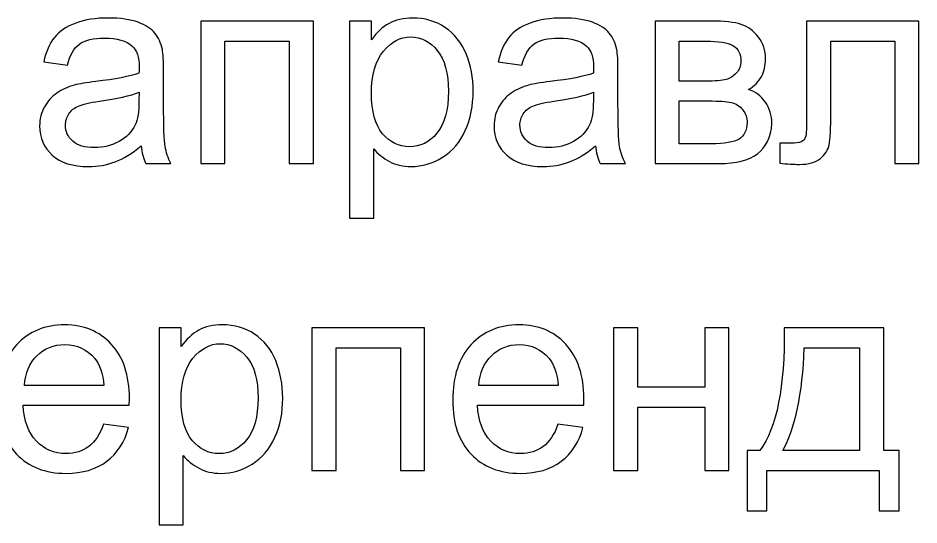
# Model space of a CAD drawing. Header units: millimetres. Extents: x -998 to 1016, y -1915 to 1914.
# Drawn here: x -524.4 to -449.2, y 1606.2 to 1648.6 of the extents above; entities that cross this region are included whole.
import ezdxf

# ---------------------------------------------------------------- set-up
doc = ezdxf.new("R2010")
doc.units = ezdxf.units.MM
doc.header["$MEASUREMENT"] = 0
doc.layers.add('layer 1', color=7, linetype='Continuous')

msp = doc.modelspace()

# ---------------------------------------------------------------- linework, layer by layer
at = {"layer": 'layer 1', "color": 250}
for points, knots in [([(-514.1183, 1637.9208), (-514.8674, 1637.2826), (-515.5897, 1636.8354), (-516.2814, 1636.5717), (-516.2814, 1636.5717), (-516.9732, 1636.308), (-517.7146, 1636.1781), (-518.5095, 1636.1781), (-518.5095, 1636.1781), (-519.8166, 1636.1781), (-520.8217, 1636.4953), (-521.5249, 1637.1335), (-521.5249, 1637.1335), (-522.2281, 1637.7679), (-522.5797, 1638.582), (-522.5797, 1639.5718), (-522.5797, 1639.5718), (-522.5797, 1640.1527), (-522.4459, 1640.6839), (-522.1822, 1641.1655), (-522.1822, 1641.1655), (-521.9147, 1641.647), (-521.5669, 1642.0292), (-521.1389, 1642.3196), (-521.1389, 1642.3196), (-520.707, 1642.6101), (-520.2255, 1642.8318), (-519.6866, 1642.9808), (-519.6866, 1642.9808), (-519.2892, 1643.084), (-518.6891, 1643.1834), (-517.8904, 1643.2827), (-517.8904, 1643.2827), (-516.2623, 1643.4738), (-515.0585, 1643.7069), (-514.2903, 1643.9745), (-514.2903, 1643.9745), (-514.2826, 1644.2496), (-514.2788, 1644.4254), (-514.2788, 1644.498), (-514.2788, 1644.498), (-514.2788, 1645.3159), (-514.4699, 1645.893), (-514.8521, 1646.2293), (-514.8521, 1646.2293), (-515.368, 1646.6841), (-516.1362, 1646.9096), (-517.1528, 1646.9096), (-517.1528, 1646.9096), (-518.1044, 1646.9096), (-518.8076, 1646.7414), (-519.2586, 1646.4089), (-519.2586, 1646.4089), (-519.7134, 1646.0764), (-520.0459, 1645.4879), (-520.2637, 1644.6395), (-520.2637, 1644.6395), (-520.2637, 1644.6395), (-522.2357, 1644.9146), (-522.2357, 1644.9146), (-522.2357, 1644.9146), (-522.0561, 1645.7592), (-521.7618, 1646.4433), (-521.3491, 1646.9631), (-521.3491, 1646.9631), (-520.9363, 1647.4828), (-520.3401, 1647.8803), (-519.5605, 1648.1631), (-519.5605, 1648.1631), (-518.7847, 1648.4421), (-517.8789, 1648.5835), (-516.8547, 1648.5835), (-516.8547, 1648.5835), (-515.8381, 1648.5835), (-515.0088, 1648.465), (-514.3705, 1648.2243), (-514.3705, 1648.2243), (-513.7361, 1647.9835), (-513.2661, 1647.6854), (-512.968, 1647.3223), (-512.968, 1647.3223), (-512.6699, 1646.9593), (-512.4597, 1646.5007), (-512.3374, 1645.9465), (-512.3374, 1645.9465), (-512.2724, 1645.6025), (-512.238, 1644.9834), (-512.238, 1644.0929), (-512.238, 1644.0929), (-512.238, 1644.0929), (-512.238, 1641.4177), (-512.238, 1641.4177), (-512.238, 1641.4177), (-512.238, 1639.5489), (-512.196, 1638.3679), (-512.1119, 1637.8673), (-512.1119, 1637.8673), (-512.0316, 1637.3666), (-511.8635, 1636.8889), (-511.6189, 1636.4303), (-511.6189, 1636.4303), (-511.6189, 1636.4303), (-513.7285, 1636.4303), (-513.7285, 1636.4303), (-513.7285, 1636.4303), (-513.931, 1636.8545), (-514.061, 1637.3513), (-514.1183, 1637.9208)], [0, 0, 0, 0, 0.0357143, 0.0357143, 0.0357143, 0.0357143, 0.0714286, 0.0714286, 0.0714286, 0.0714286, 0.1071429, 0.1071429, 0.1071429, 0.1071429, 0.1428571, 0.1428571, 0.1428571, 0.1428571, 0.1785714, 0.1785714, 0.1785714, 0.1785714, 0.2142857, 0.2142857, 0.2142857, 0.2142857, 0.25, 0.25, 0.25, 0.25, 0.2857143, 0.2857143, 0.2857143, 0.2857143, 0.3214286, 0.3214286, 0.3214286, 0.3214286, 0.3571429, 0.3571429, 0.3571429, 0.3571429, 0.3928571, 0.3928571, 0.3928571, 0.3928571, 0.4285714, 0.4285714, 0.4285714, 0.4285714, 0.4642857, 0.4642857, 0.4642857, 0.4642857, 0.5, 0.5, 0.5, 0.5, 0.5357143, 0.5357143, 0.5357143, 0.5357143, 0.5714286, 0.5714286, 0.5714286, 0.5714286, 0.6071429, 0.6071429, 0.6071429, 0.6071429, 0.6428571, 0.6428571, 0.6428571, 0.6428571, 0.6785714, 0.6785714, 0.6785714, 0.6785714, 0.7142857, 0.7142857, 0.7142857, 0.7142857, 0.75, 0.75, 0.75, 0.75, 0.7857143, 0.7857143, 0.7857143, 0.7857143, 0.8214286, 0.8214286, 0.8214286, 0.8214286, 0.8571429, 0.8571429, 0.8571429, 0.8571429, 0.8928571, 0.8928571, 0.8928571, 0.8928571, 0.9285714, 0.9285714, 0.9285714, 0.9285714, 1, 1, 1, 1]), ([(-509.1386, 1648.3313), (-509.1386, 1648.3313), (-499.737, 1648.3313), (-499.737, 1648.3313), (-499.737, 1648.3313), (-499.737, 1648.3313), (-499.737, 1636.4303), (-499.737, 1636.4303), (-499.737, 1636.4303), (-499.737, 1636.4303), (-501.7549, 1636.4303), (-501.7549, 1636.4303), (-501.7549, 1636.4303), (-501.7549, 1636.4303), (-501.7549, 1646.6573), (-501.7549, 1646.6573), (-501.7549, 1646.6573), (-501.7549, 1646.6573), (-507.1207, 1646.6573), (-507.1207, 1646.6573), (-507.1207, 1646.6573), (-507.1207, 1646.6573), (-507.1207, 1636.4303), (-507.1207, 1636.4303), (-507.1207, 1636.4303), (-507.1207, 1636.4303), (-509.1386, 1636.4303), (-509.1386, 1636.4303), (-509.1386, 1636.4303), (-509.1386, 1636.4303), (-509.1386, 1648.3313), (-509.1386, 1648.3313)], [0, 0, 0, 0, 0.1111111, 0.1111111, 0.1111111, 0.1111111, 0.2222222, 0.2222222, 0.2222222, 0.2222222, 0.3333333, 0.3333333, 0.3333333, 0.3333333, 0.4444444, 0.4444444, 0.4444444, 0.4444444, 0.5555556, 0.5555556, 0.5555556, 0.5555556, 0.6666667, 0.6666667, 0.6666667, 0.6666667, 0.7777778, 0.7777778, 0.7777778, 0.7777778, 1, 1, 1, 1]), ([(-496.7217, 1631.8671), (-496.7217, 1631.8671), (-496.7217, 1648.3313), (-496.7217, 1648.3313), (-496.7217, 1648.3313), (-496.7217, 1648.3313), (-494.8872, 1648.3313), (-494.8872, 1648.3313), (-494.8872, 1648.3313), (-494.8872, 1648.3313), (-494.8872, 1646.7682), (-494.8872, 1646.7682), (-494.8872, 1646.7682), (-494.4554, 1647.372), (-493.9662, 1647.8268), (-493.4197, 1648.1287), (-493.4197, 1648.1287), (-492.877, 1648.4306), (-492.2158, 1648.5835), (-491.44, 1648.5835), (-491.44, 1648.5835), (-490.4234, 1648.5835), (-489.5291, 1648.3236), (-488.7533, 1647.8001), (-488.7533, 1647.8001), (-487.9775, 1647.2803), (-487.3927, 1646.5427), (-486.9953, 1645.5949), (-486.9953, 1645.5949), (-486.6016, 1644.6433), (-486.4029, 1643.6038), (-486.4029, 1642.4687), (-486.4029, 1642.4687), (-486.4029, 1641.2572), (-486.6208, 1640.1642), (-487.0564, 1639.1896), (-487.0564, 1639.1896), (-487.4921, 1638.2189), (-488.1265, 1637.4736), (-488.9597, 1636.9539), (-488.9597, 1636.9539), (-489.789, 1636.4379), (-490.6642, 1636.1781), (-491.5814, 1636.1781), (-491.5814, 1636.1781), (-492.254, 1636.1781), (-492.8579, 1636.3195), (-493.3891, 1636.6023), (-493.3891, 1636.6023), (-493.9241, 1636.8851), (-494.3598, 1637.2405), (-494.7038, 1637.6724), (-494.7038, 1637.6724), (-494.7038, 1637.6724), (-494.7038, 1631.8671), (-494.7038, 1631.8671), (-494.7038, 1631.8671), (-494.7038, 1631.8671), (-496.7217, 1631.8671), (-496.7217, 1631.8671)], [0, 0, 0, 0, 0.0625, 0.0625, 0.0625, 0.0625, 0.125, 0.125, 0.125, 0.125, 0.1875, 0.1875, 0.1875, 0.1875, 0.25, 0.25, 0.25, 0.25, 0.3125, 0.3125, 0.3125, 0.3125, 0.375, 0.375, 0.375, 0.375, 0.4375, 0.4375, 0.4375, 0.4375, 0.5, 0.5, 0.5, 0.5, 0.5625, 0.5625, 0.5625, 0.5625, 0.625, 0.625, 0.625, 0.625, 0.6875, 0.6875, 0.6875, 0.6875, 0.75, 0.75, 0.75, 0.75, 0.8125, 0.8125, 0.8125, 0.8125, 0.875, 0.875, 0.875, 0.875, 1, 1, 1, 1]), ([(-476.195, 1637.9208), (-476.9441, 1637.2826), (-477.6664, 1636.8354), (-478.3581, 1636.5717), (-478.3581, 1636.5717), (-479.0499, 1636.308), (-479.7913, 1636.1781), (-480.5862, 1636.1781), (-480.5862, 1636.1781), (-481.8933, 1636.1781), (-482.8984, 1636.4953), (-483.6016, 1637.1335), (-483.6016, 1637.1335), (-484.3048, 1637.7679), (-484.6564, 1638.582), (-484.6564, 1639.5718), (-484.6564, 1639.5718), (-484.6564, 1640.1527), (-484.5226, 1640.6839), (-484.2589, 1641.1655), (-484.2589, 1641.1655), (-483.9914, 1641.647), (-483.6436, 1642.0292), (-483.2156, 1642.3196), (-483.2156, 1642.3196), (-482.7837, 1642.6101), (-482.3022, 1642.8318), (-481.7633, 1642.9808), (-481.7633, 1642.9808), (-481.3659, 1643.084), (-480.7658, 1643.1834), (-479.9671, 1643.2827), (-479.9671, 1643.2827), (-478.339, 1643.4738), (-477.1352, 1643.7069), (-476.367, 1643.9745), (-476.367, 1643.9745), (-476.3593, 1644.2496), (-476.3555, 1644.4254), (-476.3555, 1644.498), (-476.3555, 1644.498), (-476.3555, 1645.3159), (-476.5466, 1645.893), (-476.9288, 1646.2293), (-476.9288, 1646.2293), (-477.4447, 1646.6841), (-478.2129, 1646.9096), (-479.2295, 1646.9096), (-479.2295, 1646.9096), (-480.1811, 1646.9096), (-480.8843, 1646.7414), (-481.3353, 1646.4089), (-481.3353, 1646.4089), (-481.7901, 1646.0764), (-482.1226, 1645.4879), (-482.3404, 1644.6395), (-482.3404, 1644.6395), (-482.3404, 1644.6395), (-484.3124, 1644.9146), (-484.3124, 1644.9146), (-484.3124, 1644.9146), (-484.1328, 1645.7592), (-483.8385, 1646.4433), (-483.4258, 1646.9631), (-483.4258, 1646.9631), (-483.013, 1647.4828), (-482.4168, 1647.8803), (-481.6372, 1648.1631), (-481.6372, 1648.1631), (-480.8614, 1648.4421), (-479.9556, 1648.5835), (-478.9314, 1648.5835), (-478.9314, 1648.5835), (-477.9148, 1648.5835), (-477.0855, 1648.465), (-476.4472, 1648.2243), (-476.4472, 1648.2243), (-475.8128, 1647.9835), (-475.3428, 1647.6854), (-475.0447, 1647.3223), (-475.0447, 1647.3223), (-474.7466, 1646.9593), (-474.5364, 1646.5007), (-474.4141, 1645.9465), (-474.4141, 1645.9465), (-474.3491, 1645.6025), (-474.3147, 1644.9834), (-474.3147, 1644.0929), (-474.3147, 1644.0929), (-474.3147, 1644.0929), (-474.3147, 1641.4177), (-474.3147, 1641.4177), (-474.3147, 1641.4177), (-474.3147, 1639.5489), (-474.2727, 1638.3679), (-474.1886, 1637.8673), (-474.1886, 1637.8673), (-474.1083, 1637.3666), (-473.9402, 1636.8889), (-473.6956, 1636.4303), (-473.6956, 1636.4303), (-473.6956, 1636.4303), (-475.8052, 1636.4303), (-475.8052, 1636.4303), (-475.8052, 1636.4303), (-476.0077, 1636.8545), (-476.1377, 1637.3513), (-476.195, 1637.9208)], [0, 0, 0, 0, 0.0357143, 0.0357143, 0.0357143, 0.0357143, 0.0714286, 0.0714286, 0.0714286, 0.0714286, 0.1071429, 0.1071429, 0.1071429, 0.1071429, 0.1428571, 0.1428571, 0.1428571, 0.1428571, 0.1785714, 0.1785714, 0.1785714, 0.1785714, 0.2142857, 0.2142857, 0.2142857, 0.2142857, 0.25, 0.25, 0.25, 0.25, 0.2857143, 0.2857143, 0.2857143, 0.2857143, 0.3214286, 0.3214286, 0.3214286, 0.3214286, 0.3571429, 0.3571429, 0.3571429, 0.3571429, 0.3928571, 0.3928571, 0.3928571, 0.3928571, 0.4285714, 0.4285714, 0.4285714, 0.4285714, 0.4642857, 0.4642857, 0.4642857, 0.4642857, 0.5, 0.5, 0.5, 0.5, 0.5357143, 0.5357143, 0.5357143, 0.5357143, 0.5714286, 0.5714286, 0.5714286, 0.5714286, 0.6071429, 0.6071429, 0.6071429, 0.6071429, 0.6428571, 0.6428571, 0.6428571, 0.6428571, 0.6785714, 0.6785714, 0.6785714, 0.6785714, 0.7142857, 0.7142857, 0.7142857, 0.7142857, 0.75, 0.75, 0.75, 0.75, 0.7857143, 0.7857143, 0.7857143, 0.7857143, 0.8214286, 0.8214286, 0.8214286, 0.8214286, 0.8571429, 0.8571429, 0.8571429, 0.8571429, 0.8928571, 0.8928571, 0.8928571, 0.8928571, 0.9285714, 0.9285714, 0.9285714, 0.9285714, 1, 1, 1, 1]), ([(-471.2153, 1648.3313), (-471.2153, 1648.3313), (-466.5718, 1648.3313), (-466.5718, 1648.3313), (-466.5718, 1648.3313), (-465.4329, 1648.3313), (-464.5845, 1648.2357), (-464.0265, 1648.0446), (-464.0265, 1648.0446), (-463.4724, 1647.8536), (-462.9947, 1647.5058), (-462.5972, 1646.9975), (-462.5972, 1646.9975), (-462.1959, 1646.4854), (-461.9972, 1645.8777), (-461.9972, 1645.1669), (-461.9972, 1645.1669), (-461.9972, 1644.5974), (-462.1157, 1644.1006), (-462.3488, 1643.6802), (-462.3488, 1643.6802), (-462.5857, 1643.256), (-462.9373, 1642.9006), (-463.4112, 1642.6177), (-463.4112, 1642.6177), (-462.8533, 1642.4305), (-462.3908, 1642.0827), (-462.0201, 1641.5706), (-462.0201, 1641.5706), (-461.6532, 1641.0623), (-461.4698, 1640.4546), (-461.4698, 1639.7552), (-461.4698, 1639.7552), (-461.5424, 1638.6278), (-461.9475, 1637.7908), (-462.6775, 1637.2482), (-462.6775, 1637.2482), (-463.4074, 1636.7016), (-464.4699, 1636.4303), (-465.861, 1636.4303), (-465.861, 1636.4303), (-465.861, 1636.4303), (-471.2153, 1636.4303), (-471.2153, 1636.4303), (-471.2153, 1636.4303), (-471.2153, 1636.4303), (-471.2153, 1648.3313), (-471.2153, 1648.3313)], [0, 0, 0, 0, 0.0769231, 0.0769231, 0.0769231, 0.0769231, 0.1538462, 0.1538462, 0.1538462, 0.1538462, 0.2307692, 0.2307692, 0.2307692, 0.2307692, 0.3076923, 0.3076923, 0.3076923, 0.3076923, 0.3846154, 0.3846154, 0.3846154, 0.3846154, 0.4615385, 0.4615385, 0.4615385, 0.4615385, 0.5384615, 0.5384615, 0.5384615, 0.5384615, 0.6153846, 0.6153846, 0.6153846, 0.6153846, 0.6923077, 0.6923077, 0.6923077, 0.6923077, 0.7692308, 0.7692308, 0.7692308, 0.7692308, 0.8461538, 0.8461538, 0.8461538, 0.8461538, 1, 1, 1, 1]), ([(-458.5729, 1648.3313), (-458.5729, 1648.3313), (-449.1942, 1648.3313), (-449.1942, 1648.3313), (-449.1942, 1648.3313), (-449.1942, 1648.3313), (-449.1942, 1636.4418), (-449.1942, 1636.4418), (-449.1942, 1636.4418), (-449.1942, 1636.4418), (-451.2121, 1636.4418), (-451.2121, 1636.4418), (-451.2121, 1636.4418), (-451.2121, 1636.4418), (-451.2121, 1646.6573), (-451.2121, 1646.6573), (-451.2121, 1646.6573), (-451.2121, 1646.6573), (-456.555, 1646.6573), (-456.555, 1646.6573), (-456.555, 1646.6573), (-456.555, 1646.6573), (-456.555, 1640.7374), (-456.555, 1640.7374), (-456.555, 1640.7374), (-456.555, 1639.3578), (-456.6008, 1638.4482), (-456.6887, 1638.0049), (-456.6887, 1638.0049), (-456.7805, 1637.5654), (-457.025, 1637.1832), (-457.4263, 1636.8545), (-457.4263, 1636.8545), (-457.8314, 1636.5258), (-458.4124, 1636.3615), (-459.1729, 1636.3615), (-459.1729, 1636.3615), (-459.643, 1636.3615), (-460.1857, 1636.3921), (-460.7971, 1636.4494), (-460.7971, 1636.4494), (-460.7971, 1636.4494), (-460.7971, 1638.1272), (-460.7971, 1638.1272), (-460.7971, 1638.1272), (-460.7971, 1638.1272), (-459.9143, 1638.1272), (-459.9143, 1638.1272), (-459.9143, 1638.1272), (-459.4977, 1638.1272), (-459.1996, 1638.1692), (-459.02, 1638.2571), (-459.02, 1638.2571), (-458.8404, 1638.3412), (-458.7219, 1638.4788), (-458.6608, 1638.666), (-458.6608, 1638.666), (-458.6034, 1638.8533), (-458.5729, 1639.461), (-458.5729, 1640.489), (-458.5729, 1640.489), (-458.5729, 1640.489), (-458.5729, 1648.3313), (-458.5729, 1648.3313)], [0, 0, 0, 0, 0.0588235, 0.0588235, 0.0588235, 0.0588235, 0.1176471, 0.1176471, 0.1176471, 0.1176471, 0.1764706, 0.1764706, 0.1764706, 0.1764706, 0.2352941, 0.2352941, 0.2352941, 0.2352941, 0.2941176, 0.2941176, 0.2941176, 0.2941176, 0.3529412, 0.3529412, 0.3529412, 0.3529412, 0.4117647, 0.4117647, 0.4117647, 0.4117647, 0.4705882, 0.4705882, 0.4705882, 0.4705882, 0.5294118, 0.5294118, 0.5294118, 0.5294118, 0.5882353, 0.5882353, 0.5882353, 0.5882353, 0.6470588, 0.6470588, 0.6470588, 0.6470588, 0.7058824, 0.7058824, 0.7058824, 0.7058824, 0.7647059, 0.7647059, 0.7647059, 0.7647059, 0.8235294, 0.8235294, 0.8235294, 0.8235294, 0.8823529, 0.8823529, 0.8823529, 0.8823529, 1, 1, 1, 1]), ([(-494.8872, 1642.3082), (-494.8872, 1640.7833), (-494.5777, 1639.6559), (-493.9624, 1638.9259), (-493.9624, 1638.9259), (-493.3432, 1638.196), (-492.5942, 1637.8291), (-491.7152, 1637.8291), (-491.7152, 1637.8291), (-490.8209, 1637.8291), (-490.0565, 1638.2074), (-489.4221, 1638.9641), (-489.4221, 1638.9641), (-488.7839, 1639.7208), (-488.4667, 1640.8903), (-488.4667, 1642.4763), (-488.4667, 1642.4763), (-488.4667, 1643.9898), (-488.7762, 1645.121), (-489.3992, 1645.8739), (-489.3992, 1645.8739), (-490.0221, 1646.6268), (-490.7635, 1647.0013), (-491.6273, 1647.0013), (-491.6273, 1647.0013), (-492.4833, 1647.0013), (-493.2401, 1646.6), (-493.8974, 1645.8013), (-493.8974, 1645.8013), (-494.5586, 1644.9987), (-494.8872, 1643.8369), (-494.8872, 1642.3082)], [0, 0, 0, 0, 0.1111111, 0.1111111, 0.1111111, 0.1111111, 0.2222222, 0.2222222, 0.2222222, 0.2222222, 0.3333333, 0.3333333, 0.3333333, 0.3333333, 0.4444444, 0.4444444, 0.4444444, 0.4444444, 0.5555556, 0.5555556, 0.5555556, 0.5555556, 0.6666667, 0.6666667, 0.6666667, 0.6666667, 0.7777778, 0.7777778, 0.7777778, 0.7777778, 1, 1, 1, 1]), ([(-469.1974, 1643.3095), (-469.1974, 1643.3095), (-467.0572, 1643.3095), (-467.0572, 1643.3095), (-467.0572, 1643.3095), (-466.2049, 1643.3095), (-465.6164, 1643.3553), (-465.2992, 1643.4432), (-465.2992, 1643.4432), (-464.9782, 1643.535), (-464.6915, 1643.7146), (-464.4393, 1643.9898), (-464.4393, 1643.9898), (-464.1871, 1644.2611), (-464.0609, 1644.5898), (-464.0609, 1644.9719), (-464.0609, 1644.9719), (-464.0609, 1645.6025), (-464.2826, 1646.0382), (-464.7221, 1646.2866), (-464.7221, 1646.2866), (-465.1654, 1646.5351), (-465.9221, 1646.6573), (-466.9922, 1646.6573), (-466.9922, 1646.6573), (-466.9922, 1646.6573), (-469.1974, 1646.6573), (-469.1974, 1646.6573), (-469.1974, 1646.6573), (-469.1974, 1646.6573), (-469.1974, 1643.3095), (-469.1974, 1643.3095)], [0, 0, 0, 0, 0.1111111, 0.1111111, 0.1111111, 0.1111111, 0.2222222, 0.2222222, 0.2222222, 0.2222222, 0.3333333, 0.3333333, 0.3333333, 0.3333333, 0.4444444, 0.4444444, 0.4444444, 0.4444444, 0.5555556, 0.5555556, 0.5555556, 0.5555556, 0.6666667, 0.6666667, 0.6666667, 0.6666667, 0.7777778, 0.7777778, 0.7777778, 0.7777778, 1, 1, 1, 1]), ([(-514.2788, 1642.3923), (-515.0126, 1642.0942), (-516.1133, 1641.8419), (-517.5808, 1641.6355), (-517.5808, 1641.6355), (-518.414, 1641.5171), (-519.0025, 1641.3833), (-519.3465, 1641.2343), (-519.3465, 1641.2343), (-519.6904, 1641.0852), (-519.9541, 1640.8674), (-520.1414, 1640.5846), (-520.1414, 1640.5846), (-520.3287, 1640.2979), (-520.4242, 1639.9807), (-520.4242, 1639.6291), (-520.4242, 1639.6291), (-520.4242, 1639.0979), (-520.2217, 1638.6507), (-519.8127, 1638.2953), (-519.8127, 1638.2953), (-519.4038, 1637.9399), (-518.8076, 1637.7603), (-518.0242, 1637.7603), (-518.0242, 1637.7603), (-517.2483, 1637.7603), (-516.5566, 1637.9284), (-515.9489, 1638.2686), (-515.9489, 1638.2686), (-515.3451, 1638.6049), (-514.8979, 1639.0673), (-514.6151, 1639.652), (-514.6151, 1639.652), (-514.3973, 1640.1068), (-514.2903, 1640.7756), (-514.2903, 1641.6585), (-514.2903, 1641.6585), (-514.2903, 1641.6585), (-514.2788, 1642.3923), (-514.2788, 1642.3923)], [0, 0, 0, 0, 0.0909091, 0.0909091, 0.0909091, 0.0909091, 0.1818182, 0.1818182, 0.1818182, 0.1818182, 0.2727273, 0.2727273, 0.2727273, 0.2727273, 0.3636364, 0.3636364, 0.3636364, 0.3636364, 0.4545455, 0.4545455, 0.4545455, 0.4545455, 0.5454545, 0.5454545, 0.5454545, 0.5454545, 0.6363636, 0.6363636, 0.6363636, 0.6363636, 0.7272727, 0.7272727, 0.7272727, 0.7272727, 0.8181818, 0.8181818, 0.8181818, 0.8181818, 1, 1, 1, 1]), ([(-476.3555, 1642.3923), (-477.0893, 1642.0942), (-478.19, 1641.8419), (-479.6575, 1641.6355), (-479.6575, 1641.6355), (-480.4907, 1641.5171), (-481.0792, 1641.3833), (-481.4232, 1641.2343), (-481.4232, 1641.2343), (-481.7671, 1641.0852), (-482.0308, 1640.8674), (-482.2181, 1640.5846), (-482.2181, 1640.5846), (-482.4054, 1640.2979), (-482.5009, 1639.9807), (-482.5009, 1639.6291), (-482.5009, 1639.6291), (-482.5009, 1639.0979), (-482.2984, 1638.6507), (-481.8894, 1638.2953), (-481.8894, 1638.2953), (-481.4805, 1637.9399), (-480.8843, 1637.7603), (-480.1009, 1637.7603), (-480.1009, 1637.7603), (-479.325, 1637.7603), (-478.6333, 1637.9284), (-478.0256, 1638.2686), (-478.0256, 1638.2686), (-477.4218, 1638.6049), (-476.9746, 1639.0673), (-476.6918, 1639.652), (-476.6918, 1639.652), (-476.474, 1640.1068), (-476.367, 1640.7756), (-476.367, 1641.6585), (-476.367, 1641.6585), (-476.367, 1641.6585), (-476.3555, 1642.3923), (-476.3555, 1642.3923)], [0, 0, 0, 0, 0.0909091, 0.0909091, 0.0909091, 0.0909091, 0.1818182, 0.1818182, 0.1818182, 0.1818182, 0.2727273, 0.2727273, 0.2727273, 0.2727273, 0.3636364, 0.3636364, 0.3636364, 0.3636364, 0.4545455, 0.4545455, 0.4545455, 0.4545455, 0.5454545, 0.5454545, 0.5454545, 0.5454545, 0.6363636, 0.6363636, 0.6363636, 0.6363636, 0.7272727, 0.7272727, 0.7272727, 0.7272727, 0.8181818, 0.8181818, 0.8181818, 0.8181818, 1, 1, 1, 1]), ([(-469.1974, 1638.0813), (-469.1974, 1638.0813), (-466.5489, 1638.0813), (-466.5489, 1638.0813), (-466.5489, 1638.0813), (-465.41, 1638.0813), (-464.6266, 1638.2151), (-464.2023, 1638.4788), (-464.2023, 1638.4788), (-463.7781, 1638.7463), (-463.5565, 1639.2011), (-463.5335, 1639.8546), (-463.5335, 1639.8546), (-463.5335, 1640.233), (-463.6558, 1640.5884), (-463.9004, 1640.9132), (-463.9004, 1640.9132), (-464.1488, 1641.2381), (-464.4699, 1641.4445), (-464.8635, 1641.5285), (-464.8635, 1641.5285), (-465.2571, 1641.6164), (-465.8916, 1641.6585), (-466.7629, 1641.6585), (-466.7629, 1641.6585), (-466.7629, 1641.6585), (-469.1974, 1641.6585), (-469.1974, 1641.6585), (-469.1974, 1641.6585), (-469.1974, 1641.6585), (-469.1974, 1638.0813), (-469.1974, 1638.0813)], [0, 0, 0, 0, 0.1111111, 0.1111111, 0.1111111, 0.1111111, 0.2222222, 0.2222222, 0.2222222, 0.2222222, 0.3333333, 0.3333333, 0.3333333, 0.3333333, 0.4444444, 0.4444444, 0.4444444, 0.4444444, 0.5555556, 0.5555556, 0.5555556, 0.5555556, 0.6666667, 0.6666667, 0.6666667, 0.6666667, 0.7777778, 0.7777778, 0.7777778, 0.7777778, 1, 1, 1, 1]), ([(-517.2447, 1614.6653), (-517.2447, 1614.6653), (-515.1581, 1614.3902), (-515.1581, 1614.3902), (-515.1581, 1614.3902), (-515.4829, 1613.1787), (-516.0906, 1612.2347), (-516.9772, 1611.5659), (-516.9772, 1611.5659), (-517.8639, 1610.8971), (-518.9951, 1610.5608), (-520.3748, 1610.5608), (-520.3748, 1610.5608), (-522.1099, 1610.5608), (-523.4857, 1611.0958), (-524.5023, 1612.1659), (-524.5023, 1612.1659), (-525.5189, 1613.2322), (-526.0272, 1614.7341), (-526.0272, 1616.6641), (-526.0272, 1616.6641), (-526.0272, 1618.6591), (-525.5151, 1620.2107), (-524.487, 1621.3114), (-524.487, 1621.3114), (-523.4589, 1622.4159), (-522.1251, 1622.9662), (-520.4856, 1622.9662), (-520.4856, 1622.9662), (-518.8996, 1622.9662), (-517.604, 1622.4273), (-516.5989, 1621.3458), (-516.5989, 1621.3458), (-515.5937, 1620.2642), (-515.0893, 1618.7432), (-515.0893, 1616.7826), (-515.0893, 1616.7826), (-515.0893, 1616.6641), (-515.0931, 1616.4845), (-515.1007, 1616.2476), (-515.1007, 1616.2476), (-515.1007, 1616.2476), (-523.9634, 1616.2476), (-523.9634, 1616.2476), (-523.9634, 1616.2476), (-523.887, 1614.9443), (-523.5201, 1613.943), (-522.8551, 1613.2513), (-522.8551, 1613.2513), (-522.1939, 1612.5595), (-521.3646, 1612.2118), (-520.3748, 1612.2118), (-520.3748, 1612.2118), (-519.6372, 1612.2118), (-519.0066, 1612.4067), (-518.4868, 1612.7965), (-518.4868, 1612.7965), (-517.9632, 1613.1863), (-517.5505, 1613.8093), (-517.2447, 1614.6653)], [0, 0, 0, 0, 0.0625, 0.0625, 0.0625, 0.0625, 0.125, 0.125, 0.125, 0.125, 0.1875, 0.1875, 0.1875, 0.1875, 0.25, 0.25, 0.25, 0.25, 0.3125, 0.3125, 0.3125, 0.3125, 0.375, 0.375, 0.375, 0.375, 0.4375, 0.4375, 0.4375, 0.4375, 0.5, 0.5, 0.5, 0.5, 0.5625, 0.5625, 0.5625, 0.5625, 0.625, 0.625, 0.625, 0.625, 0.6875, 0.6875, 0.6875, 0.6875, 0.75, 0.75, 0.75, 0.75, 0.8125, 0.8125, 0.8125, 0.8125, 0.875, 0.875, 0.875, 0.875, 1, 1, 1, 1]), ([(-512.609, 1606.2498), (-512.609, 1606.2498), (-512.609, 1622.714), (-512.609, 1622.714), (-512.609, 1622.714), (-512.609, 1622.714), (-510.7745, 1622.714), (-510.7745, 1622.714), (-510.7745, 1622.714), (-510.7745, 1622.714), (-510.7745, 1621.1509), (-510.7745, 1621.1509), (-510.7745, 1621.1509), (-510.3427, 1621.7547), (-509.8535, 1622.2095), (-509.307, 1622.5114), (-509.307, 1622.5114), (-508.7643, 1622.8133), (-508.1031, 1622.9662), (-507.3273, 1622.9662), (-507.3273, 1622.9662), (-506.3107, 1622.9662), (-505.4164, 1622.7063), (-504.6406, 1622.1828), (-504.6406, 1622.1828), (-503.8648, 1621.663), (-503.28, 1620.9254), (-502.8826, 1619.9776), (-502.8826, 1619.9776), (-502.4889, 1619.026), (-502.2902, 1617.9865), (-502.2902, 1616.8514), (-502.2902, 1616.8514), (-502.2902, 1615.6399), (-502.5081, 1614.5469), (-502.9437, 1613.5723), (-502.9437, 1613.5723), (-503.3794, 1612.6016), (-504.0138, 1611.8563), (-504.847, 1611.3366), (-504.847, 1611.3366), (-505.6763, 1610.8206), (-506.5515, 1610.5608), (-507.4687, 1610.5608), (-507.4687, 1610.5608), (-508.1413, 1610.5608), (-508.7452, 1610.7022), (-509.2764, 1610.985), (-509.2764, 1610.985), (-509.8114, 1611.2678), (-510.2471, 1611.6232), (-510.5911, 1612.0551), (-510.5911, 1612.0551), (-510.5911, 1612.0551), (-510.5911, 1606.2498), (-510.5911, 1606.2498), (-510.5911, 1606.2498), (-510.5911, 1606.2498), (-512.609, 1606.2498), (-512.609, 1606.2498)], [0, 0, 0, 0, 0.0625, 0.0625, 0.0625, 0.0625, 0.125, 0.125, 0.125, 0.125, 0.1875, 0.1875, 0.1875, 0.1875, 0.25, 0.25, 0.25, 0.25, 0.3125, 0.3125, 0.3125, 0.3125, 0.375, 0.375, 0.375, 0.375, 0.4375, 0.4375, 0.4375, 0.4375, 0.5, 0.5, 0.5, 0.5, 0.5625, 0.5625, 0.5625, 0.5625, 0.625, 0.625, 0.625, 0.625, 0.6875, 0.6875, 0.6875, 0.6875, 0.75, 0.75, 0.75, 0.75, 0.8125, 0.8125, 0.8125, 0.8125, 0.875, 0.875, 0.875, 0.875, 1, 1, 1, 1]), ([(-499.8558, 1622.714), (-499.8558, 1622.714), (-490.4542, 1622.714), (-490.4542, 1622.714), (-490.4542, 1622.714), (-490.4542, 1622.714), (-490.4542, 1610.813), (-490.4542, 1610.813), (-490.4542, 1610.813), (-490.4542, 1610.813), (-492.4721, 1610.813), (-492.4721, 1610.813), (-492.4721, 1610.813), (-492.4721, 1610.813), (-492.4721, 1621.04), (-492.4721, 1621.04), (-492.4721, 1621.04), (-492.4721, 1621.04), (-497.8379, 1621.04), (-497.8379, 1621.04), (-497.8379, 1621.04), (-497.8379, 1621.04), (-497.8379, 1610.813), (-497.8379, 1610.813), (-497.8379, 1610.813), (-497.8379, 1610.813), (-499.8558, 1610.813), (-499.8558, 1610.813), (-499.8558, 1610.813), (-499.8558, 1610.813), (-499.8558, 1622.714), (-499.8558, 1622.714)], [0, 0, 0, 0, 0.1111111, 0.1111111, 0.1111111, 0.1111111, 0.2222222, 0.2222222, 0.2222222, 0.2222222, 0.3333333, 0.3333333, 0.3333333, 0.3333333, 0.4444444, 0.4444444, 0.4444444, 0.4444444, 0.5555556, 0.5555556, 0.5555556, 0.5555556, 0.6666667, 0.6666667, 0.6666667, 0.6666667, 0.7777778, 0.7777778, 0.7777778, 0.7777778, 1, 1, 1, 1]), ([(-479.3214, 1614.6653), (-479.3214, 1614.6653), (-477.2348, 1614.3902), (-477.2348, 1614.3902), (-477.2348, 1614.3902), (-477.5596, 1613.1787), (-478.1673, 1612.2347), (-479.0539, 1611.5659), (-479.0539, 1611.5659), (-479.9406, 1610.8971), (-481.0718, 1610.5608), (-482.4515, 1610.5608), (-482.4515, 1610.5608), (-484.1866, 1610.5608), (-485.5624, 1611.0958), (-486.579, 1612.1659), (-486.579, 1612.1659), (-487.5956, 1613.2322), (-488.1039, 1614.7341), (-488.1039, 1616.6641), (-488.1039, 1616.6641), (-488.1039, 1618.6591), (-487.5918, 1620.2107), (-486.5637, 1621.3114), (-486.5637, 1621.3114), (-485.5356, 1622.4159), (-484.2018, 1622.9662), (-482.5623, 1622.9662), (-482.5623, 1622.9662), (-480.9763, 1622.9662), (-479.6807, 1622.4273), (-478.6756, 1621.3458), (-478.6756, 1621.3458), (-477.6704, 1620.2642), (-477.166, 1618.7432), (-477.166, 1616.7826), (-477.166, 1616.7826), (-477.166, 1616.6641), (-477.1698, 1616.4845), (-477.1774, 1616.2476), (-477.1774, 1616.2476), (-477.1774, 1616.2476), (-486.0401, 1616.2476), (-486.0401, 1616.2476), (-486.0401, 1616.2476), (-485.9637, 1614.9443), (-485.5968, 1613.943), (-484.9318, 1613.2513), (-484.9318, 1613.2513), (-484.2706, 1612.5595), (-483.4413, 1612.2118), (-482.4515, 1612.2118), (-482.4515, 1612.2118), (-481.7139, 1612.2118), (-481.0833, 1612.4067), (-480.5635, 1612.7965), (-480.5635, 1612.7965), (-480.0399, 1613.1863), (-479.6272, 1613.8093), (-479.3214, 1614.6653)], [0, 0, 0, 0, 0.0625, 0.0625, 0.0625, 0.0625, 0.125, 0.125, 0.125, 0.125, 0.1875, 0.1875, 0.1875, 0.1875, 0.25, 0.25, 0.25, 0.25, 0.3125, 0.3125, 0.3125, 0.3125, 0.375, 0.375, 0.375, 0.375, 0.4375, 0.4375, 0.4375, 0.4375, 0.5, 0.5, 0.5, 0.5, 0.5625, 0.5625, 0.5625, 0.5625, 0.625, 0.625, 0.625, 0.625, 0.6875, 0.6875, 0.6875, 0.6875, 0.75, 0.75, 0.75, 0.75, 0.8125, 0.8125, 0.8125, 0.8125, 0.875, 0.875, 0.875, 0.875, 1, 1, 1, 1]), ([(-474.6857, 1622.714), (-474.6857, 1622.714), (-472.6678, 1622.714), (-472.6678, 1622.714), (-472.6678, 1622.714), (-472.6678, 1622.714), (-472.6678, 1617.761), (-472.6678, 1617.761), (-472.6678, 1617.761), (-472.6678, 1617.761), (-467.0727, 1617.761), (-467.0727, 1617.761), (-467.0727, 1617.761), (-467.0727, 1617.761), (-467.0727, 1622.714), (-467.0727, 1622.714), (-467.0727, 1622.714), (-467.0727, 1622.714), (-465.0548, 1622.714), (-465.0548, 1622.714), (-465.0548, 1622.714), (-465.0548, 1622.714), (-465.0548, 1610.813), (-465.0548, 1610.813), (-465.0548, 1610.813), (-465.0548, 1610.813), (-467.0727, 1610.813), (-467.0727, 1610.813), (-467.0727, 1610.813), (-467.0727, 1610.813), (-467.0727, 1616.087), (-467.0727, 1616.087), (-467.0727, 1616.087), (-467.0727, 1616.087), (-472.6678, 1616.087), (-472.6678, 1616.087), (-472.6678, 1616.087), (-472.6678, 1616.087), (-472.6678, 1610.813), (-472.6678, 1610.813), (-472.6678, 1610.813), (-472.6678, 1610.813), (-474.6857, 1610.813), (-474.6857, 1610.813), (-474.6857, 1610.813), (-474.6857, 1610.813), (-474.6857, 1622.714), (-474.6857, 1622.714)], [0, 0, 0, 0, 0.0769231, 0.0769231, 0.0769231, 0.0769231, 0.1538462, 0.1538462, 0.1538462, 0.1538462, 0.2307692, 0.2307692, 0.2307692, 0.2307692, 0.3076923, 0.3076923, 0.3076923, 0.3076923, 0.3846154, 0.3846154, 0.3846154, 0.3846154, 0.4615385, 0.4615385, 0.4615385, 0.4615385, 0.5384615, 0.5384615, 0.5384615, 0.5384615, 0.6153846, 0.6153846, 0.6153846, 0.6153846, 0.6923077, 0.6923077, 0.6923077, 0.6923077, 0.7692308, 0.7692308, 0.7692308, 0.7692308, 0.8461538, 0.8461538, 0.8461538, 0.8461538, 1, 1, 1, 1]), ([(-460.442, 1622.714), (-460.442, 1622.714), (-452.1411, 1622.714), (-452.1411, 1622.714), (-452.1411, 1622.714), (-452.1411, 1622.714), (-452.1411, 1612.464), (-452.1411, 1612.464), (-452.1411, 1612.464), (-452.1411, 1612.464), (-450.857, 1612.464), (-450.857, 1612.464), (-450.857, 1612.464), (-450.857, 1612.464), (-450.857, 1607.4422), (-450.857, 1607.4422), (-450.857, 1607.4422), (-450.857, 1607.4422), (-452.508, 1607.4422), (-452.508, 1607.4422), (-452.508, 1607.4422), (-452.508, 1607.4422), (-452.508, 1610.813), (-452.508, 1610.813), (-452.508, 1610.813), (-452.508, 1610.813), (-461.8866, 1610.813), (-461.8866, 1610.813), (-461.8866, 1610.813), (-461.8866, 1610.813), (-461.8866, 1607.4422), (-461.8866, 1607.4422), (-461.8866, 1607.4422), (-461.8866, 1607.4422), (-463.5376, 1607.4422), (-463.5376, 1607.4422), (-463.5376, 1607.4422), (-463.5376, 1607.4422), (-463.5376, 1612.464), (-463.5376, 1612.464), (-463.5376, 1612.464), (-463.5376, 1612.464), (-462.4828, 1612.464), (-462.4828, 1612.464), (-462.4828, 1612.464), (-461.0611, 1614.394), (-460.3808, 1617.8107), (-460.442, 1622.714)], [0, 0, 0, 0, 0.0769231, 0.0769231, 0.0769231, 0.0769231, 0.1538462, 0.1538462, 0.1538462, 0.1538462, 0.2307692, 0.2307692, 0.2307692, 0.2307692, 0.3076923, 0.3076923, 0.3076923, 0.3076923, 0.3846154, 0.3846154, 0.3846154, 0.3846154, 0.4615385, 0.4615385, 0.4615385, 0.4615385, 0.5384615, 0.5384615, 0.5384615, 0.5384615, 0.6153846, 0.6153846, 0.6153846, 0.6153846, 0.6923077, 0.6923077, 0.6923077, 0.6923077, 0.7692308, 0.7692308, 0.7692308, 0.7692308, 0.8461538, 0.8461538, 0.8461538, 0.8461538, 1, 1, 1, 1]), ([(-523.8488, 1617.8986), (-523.8488, 1617.8986), (-517.2218, 1617.8986), (-517.2218, 1617.8986), (-517.2218, 1617.8986), (-517.3097, 1618.8999), (-517.5658, 1619.6489), (-517.9823, 1620.1496), (-517.9823, 1620.1496), (-518.6206, 1620.9254), (-519.4537, 1621.3152), (-520.4741, 1621.3152), (-520.4741, 1621.3152), (-521.399, 1621.3152), (-522.1748, 1621.0057), (-522.8054, 1620.3865), (-522.8054, 1620.3865), (-523.4322, 1619.7674), (-523.78, 1618.9381), (-523.8488, 1617.8986)], [0, 0, 0, 0, 0.1666667, 0.1666667, 0.1666667, 0.1666667, 0.3333333, 0.3333333, 0.3333333, 0.3333333, 0.5, 0.5, 0.5, 0.5, 0.6666667, 0.6666667, 0.6666667, 0.6666667, 1, 1, 1, 1]), ([(-510.7745, 1616.6909), (-510.7745, 1615.166), (-510.465, 1614.0386), (-509.8497, 1613.3086), (-509.8497, 1613.3086), (-509.2305, 1612.5787), (-508.4815, 1612.2118), (-507.6025, 1612.2118), (-507.6025, 1612.2118), (-506.7082, 1612.2118), (-505.9438, 1612.5901), (-505.3094, 1613.3468), (-505.3094, 1613.3468), (-504.6712, 1614.1035), (-504.354, 1615.273), (-504.354, 1616.859), (-504.354, 1616.859), (-504.354, 1618.3725), (-504.6635, 1619.5037), (-505.2865, 1620.2566), (-505.2865, 1620.2566), (-505.9094, 1621.0095), (-506.6508, 1621.384), (-507.5146, 1621.384), (-507.5146, 1621.384), (-508.3706, 1621.384), (-509.1274, 1620.9827), (-509.7847, 1620.184), (-509.7847, 1620.184), (-510.4459, 1619.3814), (-510.7745, 1618.2196), (-510.7745, 1616.6909)], [0, 0, 0, 0, 0.1111111, 0.1111111, 0.1111111, 0.1111111, 0.2222222, 0.2222222, 0.2222222, 0.2222222, 0.3333333, 0.3333333, 0.3333333, 0.3333333, 0.4444444, 0.4444444, 0.4444444, 0.4444444, 0.5555556, 0.5555556, 0.5555556, 0.5555556, 0.6666667, 0.6666667, 0.6666667, 0.6666667, 0.7777778, 0.7777778, 0.7777778, 0.7777778, 1, 1, 1, 1]), ([(-485.9255, 1617.8986), (-485.9255, 1617.8986), (-479.2985, 1617.8986), (-479.2985, 1617.8986), (-479.2985, 1617.8986), (-479.3864, 1618.8999), (-479.6425, 1619.6489), (-480.059, 1620.1496), (-480.059, 1620.1496), (-480.6973, 1620.9254), (-481.5304, 1621.3152), (-482.5508, 1621.3152), (-482.5508, 1621.3152), (-483.4757, 1621.3152), (-484.2515, 1621.0057), (-484.8821, 1620.3865), (-484.8821, 1620.3865), (-485.5089, 1619.7674), (-485.8567, 1618.9381), (-485.9255, 1617.8986)], [0, 0, 0, 0, 0.1666667, 0.1666667, 0.1666667, 0.1666667, 0.3333333, 0.3333333, 0.3333333, 0.3333333, 0.5, 0.5, 0.5, 0.5, 0.6666667, 0.6666667, 0.6666667, 0.6666667, 1, 1, 1, 1]), ([(-458.768, 1621.04), (-458.9171, 1617.1762), (-459.5133, 1614.3176), (-460.5566, 1612.464), (-460.5566, 1612.464), (-460.5566, 1612.464), (-454.159, 1612.464), (-454.159, 1612.464), (-454.159, 1612.464), (-454.159, 1612.464), (-454.159, 1621.04), (-454.159, 1621.04), (-454.159, 1621.04), (-454.159, 1621.04), (-458.768, 1621.04), (-458.768, 1621.04)], [0, 0, 0, 0, 0.2, 0.2, 0.2, 0.2, 0.4, 0.4, 0.4, 0.4, 0.6, 0.6, 0.6, 0.6, 1, 1, 1, 1])]:
    msp.add_open_spline(points, degree=3, knots=knots, dxfattribs=at)

doc.saveas('drawing.dxf')
